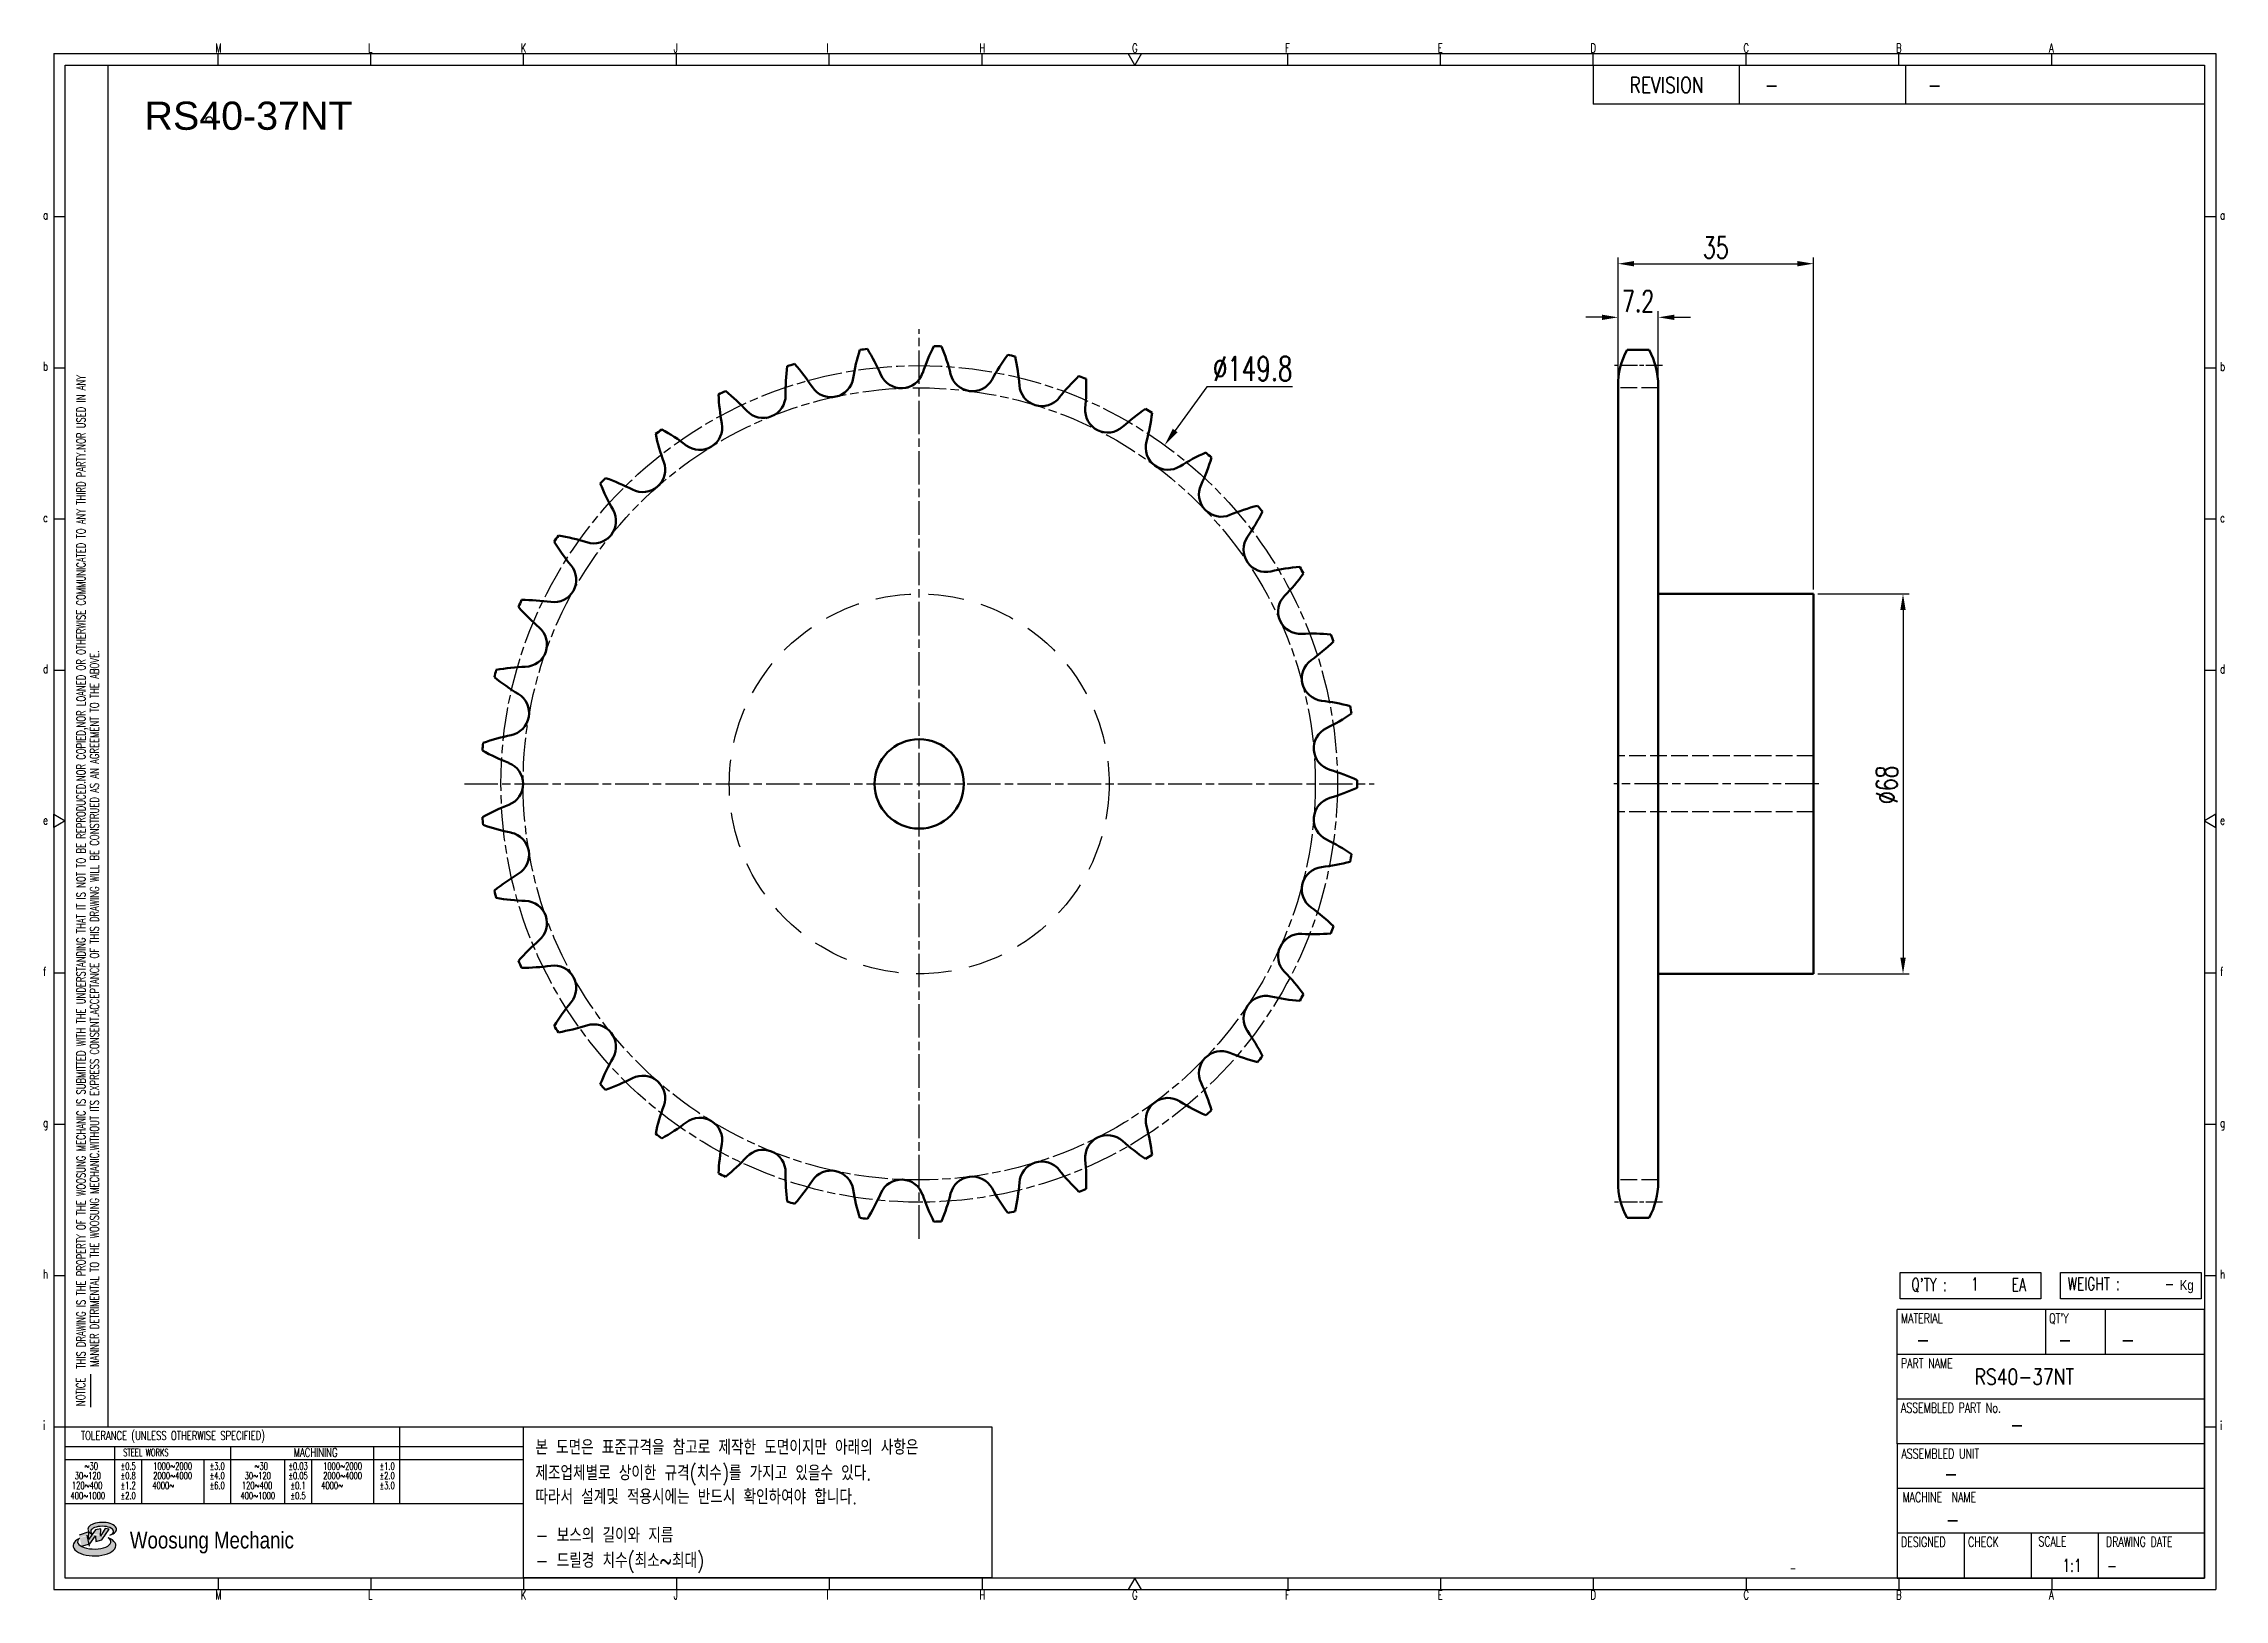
# Model space of a CAD drawing. Header units: millimetres. Extents: x 24041 to 24431, y 30 to 308.
import ezdxf
from ezdxf.enums import TextEntityAlignment as Align

# ---------------------------------------------------------------- set-up
doc = ezdxf.new("R2010")
doc.units = ezdxf.units.MM
for name, pattern in [('AM_ISO02W050', [7.5, 6, -1.5]), ('AM_ISO02W050x2', [3.75, 3, -0.75]), ('AM_ISO08W050', [18, 12, -1.5, 3, -1.5]), ('AM_ISO08W050x2', [9, 6, -0.75, 1.5, -0.75]), ('HIDDEN', [9.525, 6.35, -3.175])]:
    doc.linetypes.add(name, pattern=pattern)
for name, color, linetype, lineweight in [('AM_0N', 7, 'Continuous', 50), ('AM_3N', 6, 'AM_ISO02W050', 25), ('AM_7', 4, 'AM_ISO08W050', 25), ('AM_7N', 4, 'AM_ISO08W050', 25)]:
    doc.layers.add(name, color=color, linetype=linetype, lineweight=lineweight)
for name, color, linetype in [('HL', 2, 'HIDDEN'), ('S-DIM', 7, 'Continuous'), ('TITLE', 7, 'Continuous'), ('도면레이아웃', 7, 'Continuous')]:
    doc.layers.add(name, color=color, linetype=linetype)
doc.styles.add('HAN', font='ROMANS.shx', dxfattribs={"width": 0.7, "bigfont": 'whgtxt.shx'})
doc.styles.add('HKD_ST2', font='romans.shx', dxfattribs={"width": 0.7, "height": 4, "bigfont": '@extfont2.shx'})
doc.styles.add('HSG', font='SIMPLEX.shx', dxfattribs={"width": 0.7, "bigfont": 'HSG.shx'})
doc.styles.add('ROMANS', font='romans.shx', dxfattribs={"width": 0.7, "bigfont": 'whgtxt.shx'})
doc.styles.add('SLDTEXTSTYLE4', font='arial.ttf', dxfattribs={"width": 0.8})
doc.styles.get("Standard").update_dxf_attribs({"font": 'arial.ttf'})
doc.dimstyles.new('APP4', dxfattribs={"dimscale": 1.6, "dimtxt": 2.4, "dimasz": 1.8, "dimexe": 0.7, "dimexo": 0.5, "dimgap": 0.6, "dimtad": 1, "dimtoh": 1, "dimdec": 1, "dimrnd": 0.01, "dimzin": 9, "dimdsep": 46, "dimtxsty": 'HSG', "dimcen": 0, "dimclrd": 1, "dimclre": 1, "dimclrt": 256, "dimazin": 2, "dimtp": 1, "dimtm": 1, "dimtfac": 0.5, "dimtdec": 1, "dimtofl": 0, "dimtmove": 0, "dimatfit": 3, "dimfxl": 0, "dimtvp": 1, "dimtolj": 2, "dimlwd": -1, "dimlwe": -1, "dimarcsym": 0})
doc.dimstyles.new('APP8', dxfattribs={"dimscale": 1.8, "dimtxt": 2.4, "dimasz": 1.8, "dimexe": 0.7, "dimexo": 0.5, "dimgap": 0.6, "dimtad": 1, "dimtoh": 1, "dimdec": 1, "dimrnd": 0.01, "dimzin": 9, "dimdsep": 46, "dimtxsty": 'HSG', "dimcen": 0, "dimclrd": 1, "dimclre": 1, "dimclrt": 256, "dimazin": 2, "dimtp": 1, "dimtm": 1, "dimtfac": 0.5, "dimtdec": 1, "dimtofl": 0, "dimtmove": 0, "dimatfit": 3, "dimfxl": 0, "dimtvp": 1, "dimtolj": 2, "dimlwd": -1, "dimlwe": -1, "dimarcsym": 0})

# ---------------------------------------------------------------- blocks, each defined once
blk = doc.blocks.new('SUYWSHJH')
at = {"layer": '도면레이아웃'}
h = blk.add_hatch(color=10, dxfattribs=at)
h.paths.add_polyline_path([(1.544, 35.177), (1.554, 34.966), (1.779, 35.034), (2.054, 35.422), (1.908, 35.446), (1.728, 35.167), (1.741, 35.439), (1.547, 35.405), (1.292, 35.041), (1.295, 35.33), (0.943, 35.208), (1.03, 34.8), (1.336, 34.885)])
edge = h.paths.add_edge_path()
edge.add_ellipse((1.795, 35.421), major_axis=(-0.53, 0), ratio=0.487785, start_angle=122.36065, end_angle=403.39574)
edge.add_line((1.411, 35.244), (1.419, 35.261))
edge.add_ellipse((1.798, 35.344), major_axis=(-0.423, 0), ratio=0.444396, start_angle=131.58977, end_angle=386.19408, ccw=False)
edge = h.paths.add_edge_path()
edge.add_ellipse((1.512, 34.815), major_axis=(-0.793, 0), ratio=0.480113, start_angle=314.67633, end_angle=590.85213)
edge.add_ellipse((1.501, 34.958), major_axis=(-0.62, 0), ratio=0.43311, start_angle=331.7024, end_angle=574.42495, ccw=False)
for p, q in [((0, 90.118), (80.15, 90.118)), ((0, 90.118), (0, 33.191)), ((6.089, 89.693), (6.089, 90.118)), ((11.753, 89.693), (11.753, 90.118)), ((17.418, 89.693), (17.418, 90.118)), ((23.082, 89.693), (23.082, 90.118)), ((28.746, 89.693), (28.746, 90.118)), ((34.411, 89.693), (34.411, 90.118)), ((45.739, 89.693), (45.739, 90.118)), ((51.404, 89.693), (51.404, 90.118)), ((57.068, 89.693), (57.068, 90.118)), ((62.732, 89.693), (62.732, 90.118)), ((68.397, 89.693), (68.397, 90.118)), ((74.061, 89.693), (74.061, 90.118)), ((80.15, 90.118), (80.15, 33.191)), ((0, 84.085), (0.425, 84.085)), ((79.725, 84.085), (80.15, 84.085)), ((0, 78.478), (0.425, 78.478)), ((79.725, 78.478), (80.15, 78.478)), ((0, 72.87), (0.425, 72.87)), ((79.725, 72.87), (80.15, 72.87)), ((0, 67.262), (0.425, 67.262)), ((79.725, 67.262), (80.15, 67.262)), ((0, 56.047), (0.425, 56.047)), ((79.725, 56.047), (80.15, 56.047)), ((0, 50.439), (0.425, 50.439)), ((79.725, 50.439), (80.15, 50.439)), ((0, 44.832), (0.425, 44.832)), ((79.725, 44.832), (80.15, 44.832)), ((1.377, 39.947), (1.377, 41.174)), ((0, 39.224), (0.425, 39.224)), ((79.725, 39.224), (80.15, 39.224)), ((0, 33.191), (80.15, 33.191)), ((6.089, 33.616), (6.089, 33.191)), ((11.753, 33.616), (11.753, 33.191)), ((17.418, 33.616), (17.418, 33.191)), ((23.082, 33.616), (23.082, 33.191)), ((28.746, 33.616), (28.746, 33.191)), ((34.411, 33.616), (34.411, 33.191)), ((45.739, 33.616), (45.739, 33.191)), ((51.404, 33.616), (51.404, 33.191)), ((57.068, 33.616), (57.068, 33.191)), ((62.732, 33.616), (62.732, 33.191)), ((68.397, 33.616), (68.397, 33.191)), ((74.061, 33.616), (74.061, 33.191))]:
    blk.add_line(p, q)
at = {"color": 2}
for p, q in [((2.017, 39.224), (2.017, 89.693)), ((0.425, 39.224), (17.418, 39.224)), ((12.816, 39.224), (12.816, 36.382)), ((17.418, 33.616), (17.418, 39.224)), ((0.425, 38.487), (17.418, 38.487)), ((0.425, 38.012), (17.418, 38.012)), ((2.257, 38.487), (2.257, 36.382)), ((3.257, 38.012), (3.257, 36.382)), ((5.557, 38.012), (5.557, 36.382)), ((6.557, 38.5), (6.557, 36.382)), ((8.557, 38.012), (8.557, 36.382)), ((9.557, 38.026), (9.557, 36.382)), ((11.857, 38.487), (11.857, 36.382)), ((0.425, 36.382), (17.418, 36.382))]:
    blk.add_line(p, q, dxfattribs=at)
at = {"color": 6, "ltscale": 0.5}
for p, q in [((57.068, 89.693), (57.068, 88.246)), ((62.47, 89.693), (62.47, 88.246)), ((68.635, 89.693), (68.635, 88.246)), ((79.725, 88.246), (57.068, 88.246)), ((68.336, 38.59), (68.336, 43.563)), ((79.725, 43.563), (68.336, 43.563)), ((73.827, 43.563), (73.827, 41.905)), ((76.037, 43.563), (76.037, 41.905)), ((79.725, 38.59), (79.725, 43.563)), ((79.725, 41.905), (68.336, 41.905)), ((79.725, 40.248), (68.336, 40.248)), ((68.336, 38.59), (68.336, 33.616)), ((79.725, 38.59), (68.336, 38.59)), ((79.725, 33.616), (79.725, 38.59)), ((79.725, 36.932), (68.336, 36.932)), ((79.725, 35.274), (68.336, 35.274)), ((70.822, 33.616), (70.822, 35.274)), ((73.309, 33.616), (73.309, 35.274)), ((75.796, 33.616), (75.796, 35.274)), ((68.336, 33.616), (79.725, 33.616))]:
    blk.add_line(p, q, dxfattribs=at)
for points in [[(40.075, 89.693), (39.83, 90.118), (40.32, 90.118)], [(0.425, 89.693), (79.725, 89.693), (79.725, 33.616), (0.425, 33.616)], [(0.425, 61.679), (0, 61.433), (0, 61.924)], [(79.725, 61.679), (80.15, 61.433), (80.15, 61.924)], [(40.075, 33.616), (39.83, 33.191), (40.32, 33.191)]]:
    blk.add_lwpolyline(points, close=True)
at = {"layer": 'TITLE', "color": 20}
for p, q in [((68.449, 43.961), (68.449, 44.936)), ((68.449, 44.936), (73.654, 44.936)), ((73.654, 44.936), (73.654, 43.961)), ((74.39, 43.961), (74.39, 44.936)), ((74.39, 44.936), (79.595, 44.936)), ((79.595, 44.936), (79.595, 43.961)), ((73.654, 43.961), (68.449, 43.961)), ((79.595, 43.961), (74.39, 43.961))]:
    blk.add_line(p, q, dxfattribs=at)
at = {"layer": '도면레이아웃'}
for p, q in [((1.295, 35.33), (0.943, 35.208)), ((1.03, 34.8), (1.336, 34.885)), ((1.224, 35.208), (1.311, 34.8)), ((1.224, 35.208), (1.224, 35.208)), ((1.547, 35.405), (1.292, 35.041)), ((1.292, 35.041), (1.295, 35.33)), ((1.336, 34.885), (1.544, 35.177)), ((1.419, 35.261), (1.411, 35.244)), ((1.544, 35.177), (1.554, 34.966)), ((1.741, 35.439), (1.547, 35.405)), ((1.554, 34.966), (1.779, 35.034)), ((1.908, 35.446), (1.728, 35.167)), ((1.728, 35.167), (1.741, 35.439)), ((1.779, 35.034), (2.054, 35.422)), ((2.054, 35.422), (1.908, 35.446))]:
    blk.add_line(p, q, dxfattribs=at)
for centre, major_axis, ratio, start_param, end_param in [((1.795, 35.421), (-0.53, 0), 0.487785, 2.135596, 7.040584), ((1.512, 34.815), (-0.793, 0), 0.480113, 5.492138, 10.312315), ((1.501, 34.958), (-0.62, 0), 0.43311, 5.789299, 10.025607), ((1.798, 35.344), (-0.423, 0), 0.444396, 2.296675, 6.740358)]:
    blk.add_ellipse(centre, major_axis=major_axis, ratio=ratio, start_param=start_param, end_param=end_param, dxfattribs=at)
at = {"color": 4, "style": 'HKD_ST2', "width": 0.7}
for s, p in [('M', (5.988, 90.164)), ('L', (11.652, 90.164)), ('K', (17.316, 90.164)), ('J', (22.981, 90.164)), ('I', (28.645, 90.164)), ('H', (34.309, 90.164)), ('G', (39.974, 90.164)), ('F', (45.638, 90.164)), ('E', (51.302, 90.164)), ('D', (56.967, 90.164)), ('C', (62.631, 90.164)), ('B', (68.295, 90.164)), ('A', (73.96, 90.164)), ('a', (-0.395, 83.976)), ('a', (80.305, 83.97)), ('b', (-0.395, 78.368)), ('b', (80.305, 78.362)), ('c', (-0.395, 72.76)), ('c', (80.305, 72.754)), ('d', (-0.395, 67.153)), ('d', (80.305, 67.147)), ('e', (-0.395, 61.545)), ('e', (80.305, 61.539)), ('f', (-0.395, 55.937)), ('f', (80.305, 55.931)), ('g', (-0.395, 50.33)), ('g', (80.305, 50.324)), ('h', (-0.395, 44.722)), ('h', (80.305, 44.716)), ('i', (-0.395, 39.114)), ('i', (80.305, 39.108)), ('M', (5.988, 32.824)), ('L', (11.652, 32.824)), ('K', (17.316, 32.824)), ('J', (22.981, 32.824)), ('I', (28.645, 32.824)), ('H', (34.309, 32.824)), ('G', (39.974, 32.824)), ('F', (45.638, 32.824)), ('E', (51.302, 32.824)), ('D', (56.967, 32.824)), ('C', (62.631, 32.824)), ('B', (68.295, 32.824)), ('A', (73.96, 32.824))]:
    blk.add_text(s, height=0.326, dxfattribs=at).set_placement(p)
for s, height, style, width, p in [('REVISION', 0.5806, 'HAN', 0.8, (58.415, 88.664)), ('-', 0.581, 'HAN', 0.8, (63.426, 88.664)), ('-', 0.581, 'HAN', 0.8, (69.468, 88.664)), ("Q'TY : ", 0.4746, 'HKD_ST2', 0.7, (68.857, 44.253)), ('1', 0.475, 'HKD_ST2', 0.7, (71.071, 44.275)), ('EA', 0.4746, 'HKD_ST2', 0.7, (72.578, 44.253)), ('WEIGHT : ', 0.4746, 'HKD_ST2', 0.7, (74.65, 44.286)), ('-', 0.581, 'HAN', 0.8, (69.029, 42.157)), ('-', 0.581, 'HAN', 0.8, (74.289, 42.157)), ('-', 0.581, 'HAN', 0.8, (76.623, 42.157)), ('-', 0.581, 'HAN', 0.8, (72.515, 39.013)), ('-', 0.581, 'HAN', 0.8, (70.067, 37.189)), ('-', 0.581, 'HAN', 0.8, (70.126, 35.48)), ('1:1', 0.4746, 'HKD_ST2', 0.7, (74.458, 33.848)), ('-', 0.475, 'HKD_ST2', 0.7, (76.112, 33.837))]:
    blk.add_text(s, height=height, dxfattribs=dict(style=style, width=width)).set_placement(p)
at = {"color": 6, "style": 'HKD_ST2', "width": 0.7}
for s, p in [(' THIS DRAWING IS THE PROPERTY OF THE WOOSUNG MECHANIC IS SUBMITTED WITH THE UNDERSTANDING THAT IT IS NOT TO BE REPRODUCED.NOR COPIED,NOR LOANED OR OTHERWISE COMMUNICATED TO ANY THIRD PARTY.NOR USED IN ANY', (1.173, 41.217)), ('MANNER DETRIMENTAL TO THE WOOSUNG MECHANIC.WITHOUT ITS EXPRESS CONSENT.ACCEPTANCE OF THIS DRAWING WILL BE CONSTRUED AS AN AGREEMENT TO THE ABOVE.', (1.672, 41.447))]:
    blk.add_text(s, height=0.326266, rotation=90, dxfattribs=at).set_placement(p)
at = {"style": 'HKD_ST2', "width": 0.7}
blk.add_text('-', height=0.475, dxfattribs=at).set_placement((78.613, 44.286), align=Align.RIGHT)
at = {"color": 4, "style": 'HKD_ST2', "width": 0.7}
for s, height, p in [('MATERIAL', 0.3651, (68.474, 43.425)), ("QT'Y", 0.3651, (73.965, 43.425)), ('PART NAME', 0.3651, (68.474, 41.756)), ('ASSEMBLED PART No.', 0.36511, (68.474, 40.109)), ('ASSEMBLED UNIT', 0.36511, (68.49, 38.408)), ('MACHINE  NAME', 0.36511, (68.532, 36.794)), ('DESIGNED', 0.3651, (68.474, 35.136)), ('CHECK', 0.3651, (70.961, 35.136)), ('SCALE', 0.3651, (73.566, 35.153)), ('DRAWING DATE', 0.36511, (76.071, 35.141))]:
    blk.add_text(s, height=height, dxfattribs=at).set_placement(p, align=Align.TOP_LEFT)
at = {"style": 'HKD_ST2', "width": 0.7}
blk.add_text('NOTICE', height=0.3263, rotation=90, dxfattribs=at).set_placement((1.163, 39.988))
for s, height, style, width, p in [('TOLERANCE (UNLESS OTHERWISE SPECIFIED)', 0.32627, 'HKD_ST2', 0.7, (4.417, 38.896)), ('-', 0.326, 'ROMANS', 0.65, (64.469, 33.975))]:
    blk.add_text(s, height=height, dxfattribs=dict(style=style, width=width)).set_placement(p, align=Align.MIDDLE_CENTER)
at = {"color": 4, "style": 'HKD_ST2', "width": 0.7}
for s, height, p in [('STEEL WORKS', 0.26101, (3.416, 38.268)), ('MACHINING', 0.3263, (9.707, 38.27)), ('%%P0.5', 0.261, (2.757, 37.762)), ('%%P0.8', 0.261, (2.757, 37.411)), ('%%P3.0', 0.261, (6.057, 37.762)), ('%%P4.0', 0.261, (6.057, 37.411)), ('%%P0.03', 0.261, (9.057, 37.762)), ('%%P0.05', 0.261, (9.057, 37.411)), ('%%P1.0', 0.261, (12.357, 37.762)), ('%%P2.0', 0.261, (12.357, 37.411)), ('%%P1.2', 0.261, (2.757, 37.045)), ('%%P2.0', 0.261, (2.757, 36.67)), ('%%P6.0', 0.261, (6.057, 37.045)), ('%%P0.1', 0.261, (9.057, 37.045)), ('%%P0.5', 0.261, (9.057, 36.67)), ('%%P3.0', 0.261, (12.357, 37.045))]:
    blk.add_text(s, height=height, dxfattribs=at).set_placement(p, align=Align.MIDDLE)
for s, height, p in [('30%%126120', 0.261, (1.263, 37.411)), ('%%12630', 0.261, (1.389, 37.762)), ('2000%%1264000', 0.26101, (4.407, 37.411)), ('1000%%1262000', 0.26101, (4.407, 37.762)), ('30%%126120', 0.261, (7.563, 37.411)), ('%%12630', 0.261, (7.689, 37.762)), ('2000%%1264000', 0.26101, (10.707, 37.411)), ('1000%%1262000', 0.26101, (10.707, 37.762)), ('400%%1261000', 0.26101, (1.263, 36.67)), ('120%%126400', 0.26101, (1.237, 37.045)), ('4000%%126', 0.261, (4.061, 37.045)), ('400%%1261000', 0.26101, (7.563, 36.67)), ('120%%126400', 0.26101, (7.537, 37.045)), ('4000%%126', 0.261, (10.321, 37.045))]:
    blk.add_text(s, height=height, dxfattribs=at).set_placement(p, align=Align.MIDDLE_CENTER)
at = {"color": 1, "style": 'SLDTEXTSTYLE4', "width": 0.8}
blk.add_text('Woosung Mechanic', height=0.61957, dxfattribs=at).set_placement((2.822, 34.711))
at = {"layer": 'TITLE', "width": 0.8}
blk.add_text('Kg', height=0.3789, dxfattribs=at).set_placement((78.807, 44.286))
blk = doc.blocks.new('*D2')
at = {"layer": 'Defpoints', "color": 0, "transparency": 16777216}
for p in [(24241.7, 236.5), (24153.86, 115.22)]:
    blk.add_point(p, dxfattribs=at)
at = {"layer": 'S-DIM', "color": 1, "transparency": 16777216}
for p, q in [((24249.27, 246.96), (24243.6, 239.13)), ((24264.61, 246.96), (24249.27, 246.96))]:
    blk.add_line(p, q, dxfattribs=at)
blk.add_solid([(24243.17, 239.44), (24244.04, 238.81), (24241.7, 236.5)], dxfattribs=at)
at = {"layer": 'S-DIM', "transparency": 16777216, "insert": (24257.48, 250.2), "char_height": 4.32, "attachment_point": 5, "style": 'HSG'}
blk.add_mtext('\\A2;∅149.8', dxfattribs=at)
blk = doc.blocks.new('*D3')
at = {"layer": 'Defpoints', "color": 0, "transparency": 16777216}
for p in [(24330.08, 259.38), (24322.88, 246.76), (24330.08, 246.76)]:
    blk.add_point(p, dxfattribs=at)
at = {"layer": 'S-DIM', "color": 1, "transparency": 16777216}
for p, q in [((24320, 259.38), (24317.12, 259.38)), ((24322.88, 247.56), (24322.88, 260.5)), ((24330.08, 247.56), (24330.08, 260.5)), ((24332.96, 259.38), (24335.84, 259.38))]:
    blk.add_line(p, q, dxfattribs=at)
for points in [[(24320, 259.86), (24320, 258.9), (24322.88, 259.38)], [(24332.96, 259.86), (24332.96, 258.9), (24330.08, 259.38)]]:
    blk.add_solid(points, dxfattribs=at)
at = {"layer": 'S-DIM', "transparency": 16777216, "insert": (24326.48, 262.26), "char_height": 3.84, "attachment_point": 5, "style": 'HSG'}
blk.add_mtext('\\A2;7.2', dxfattribs=at)
blk = doc.blocks.new('*D4')
at = {"layer": 'Defpoints', "color": 0, "transparency": 16777216}
for p in [(24357.88, 268.98), (24322.88, 246.76), (24357.88, 209.86)]:
    blk.add_point(p, dxfattribs=at)
at = {"layer": 'S-DIM', "color": 1, "transparency": 16777216}
for p, q in [((24322.88, 247.56), (24322.88, 270.1)), ((24357.88, 210.66), (24357.88, 270.1)), ((24325.76, 268.98), (24355, 268.98))]:
    blk.add_line(p, q, dxfattribs=at)
for points in [[(24325.76, 269.46), (24325.76, 268.5), (24322.88, 268.98)], [(24355, 269.46), (24355, 268.5), (24357.88, 268.98)]]:
    blk.add_solid(points, dxfattribs=at)
at = {"layer": 'S-DIM', "transparency": 16777216, "insert": (24340.38, 271.86), "char_height": 3.84, "attachment_point": 5, "style": 'HSG'}
blk.add_mtext('\\A2;35', dxfattribs=at)
blk = doc.blocks.new('*D5')
at = {"layer": 'Defpoints', "color": 0, "transparency": 16777216}
for p in [(24357.88, 209.86), (24357.88, 141.86), (24373.9, 141.86)]:
    blk.add_point(p, dxfattribs=at)
at = {"layer": 'S-DIM', "color": 1, "transparency": 16777216}
for p, q in [((24358.68, 209.86), (24375.02, 209.86)), ((24373.9, 206.98), (24373.9, 144.74)), ((24358.68, 141.86), (24375.02, 141.86))]:
    blk.add_line(p, q, dxfattribs=at)
for points in [[(24373.42, 206.98), (24374.38, 206.98), (24373.9, 209.86)], [(24373.42, 144.74), (24374.38, 144.74), (24373.9, 141.86)]]:
    blk.add_solid(points, dxfattribs=at)
at = {"layer": 'S-DIM', "transparency": 16777216, "insert": (24371.02, 175.71), "char_height": 3.84, "attachment_point": 5, "rotation": 90, "style": 'HSG'}
blk.add_mtext('\\A2;%%c68', dxfattribs=at)

msp = doc.modelspace()

# ---------------------------------------------------------------- linework, layer by layer
at = {"color": 4}
msp.add_lwpolyline([(24126.96, 60.79), (24210.81, 60.79), (24210.81, 33.71), (24126.96, 33.71)], close=True, dxfattribs=at)
msp.add_circle((24070.69, 294.71), 0.583)
at = {"layer": 'AM_0N'}
for p, q in [((24324.5, 253.54), (24328.47, 253.54)), ((24322.88, 247.14), (24322.88, 104.58)), ((24330.08, 247.14), (24330.08, 104.58)), ((24330.08, 209.86), (24357.88, 209.86)), ((24357.88, 209.86), (24357.88, 141.86)), ((24330.08, 141.86), (24357.88, 141.86)), ((24324.5, 98.18), (24328.47, 98.18))]:
    msp.add_line(p, q, dxfattribs=at)
msp.add_circle((24197.78, 175.86), 8, dxfattribs=at)
for centre, radius, start, end in [((24233.63, 237.44), 37.21, 153.1638, 161.2162), ((24197.78, 175.86), 78.42, 87.0694, 88.0657), ((24167.29, 240.26), 37.21, 13.9189, 21.9713), ((24211.07, 245.86), 37.21, 172.6233, 180.6757), ((24197.78, 175.86), 78.42, 106.5289, 107.5252), ((24147.58, 226.42), 37.21, 33.3784, 41.4308), ((24222.7, 242.61), 37.21, 162.8936, 170.9459), ((24197.78, 175.86), 78.42, 96.7992, 97.7954), ((24156.84, 234.18), 37.21, 23.6486, 31.701), ((24243.52, 230.49), 37.21, 143.4341, 151.4865), ((24197.78, 175.86), 78.42, 77.3397, 78.336), ((24178.61, 244.48), 37.21, 4.1892, 12.2416), ((24336.38, 247.14), 13.5, 151.7009, 180), ((24316.58, 247.14), 13.5, 0, 28.2991), ((24197.78, 175.86), 78.42, 116.2586, 117.2549), ((24139.75, 217.21), 37.21, 43.1081, 51.1605), ((24182, 249.1), 4.01, 213.3784, 350.9459), ((24194.6, 250.71), 4.01, 203.6486, 341.2162), ((24207.3, 250.17), 4.01, 193.9189, 331.4865), ((24219.72, 247.5), 4.01, 184.1892, 321.7568), ((24252.09, 221.98), 37.21, 133.7044, 141.7568), ((24197.78, 175.86), 78.42, 67.61, 68.6062), ((24190.48, 246.74), 37.21, 354.4595, 2.5119), ((24199.04, 247.1), 37.21, 182.353, 190.4054), ((24169.85, 245.38), 4.01, 223.1081, 0.6757), ((24231.51, 242.76), 4.01, 174.4595, 312.027), ((24259.11, 212.14), 37.21, 123.9746, 132.027), ((24197.78, 175.86), 78.42, 57.8802, 58.8765), ((24202.56, 246.95), 37.21, 344.7297, 352.7821), ((24197.78, 175.86), 78.42, 125.9884, 126.9846), ((24186.99, 246.29), 37.21, 192.0827, 200.1351), ((24133.6, 206.81), 37.21, 52.8378, 60.8902), ((24158.5, 239.66), 4.01, 232.8378, 10.4054), ((24242.33, 236.1), 4.01, 164.7297, 302.2973), ((24264.35, 201.25), 37.21, 114.2449, 122.2973), ((24214.51, 245.12), 37.21, 335, 343.0524), ((24197.78, 175.86), 78.42, 48.1505, 49.1468), ((24197.78, 175.86), 78.42, 135.7181, 136.7143), ((24129.3, 195.51), 37.21, 62.5676, 70.62), ((24148.29, 232.1), 4.01, 242.5676, 20.1351), ((24175.24, 243.45), 37.21, 201.8125, 209.8649), ((24251.87, 227.7), 4.01, 155, 292.5676), ((24139.49, 222.93), 4.01, 252.2973, 29.8649), ((24267.69, 189.64), 37.21, 104.5152, 112.5676), ((24225.97, 241.3), 37.21, 325.2703, 333.3227), ((24197.78, 175.86), 78.42, 38.4208, 39.4171), ((24197.78, 175.86), 78.42, 145.4478, 146.4441), ((24164.14, 238.67), 37.21, 211.5422, 219.5946), ((24126.96, 183.66), 37.21, 72.2973, 80.3497), ((24259.85, 217.81), 4.01, 145.2703, 282.8378), ((24132.38, 212.4), 4.01, 262.027, 39.5946), ((24269.01, 177.62), 37.21, 94.7854, 102.8378), ((24236.63, 235.59), 37.21, 315.5405, 323.5929), ((24197.78, 175.86), 78.42, 28.6911, 29.6873), ((24197.78, 175.86), 78.42, 155.1775, 156.1738), ((24154.01, 232.08), 37.21, 221.2719, 229.3243), ((24126.66, 171.58), 37.21, 82.027, 90.0794), ((24266.05, 206.72), 4.01, 135.5405, 273.1081), ((24127.14, 200.82), 4.01, 271.7568, 49.3243), ((24268.28, 165.56), 37.21, 85.0557, 93.1081), ((24246.16, 228.17), 37.21, 305.8108, 313.8632), ((24197.78, 175.86), 78.42, 18.9613, 19.9576), ((24197.78, 175.86), 78.42, 164.9073, 165.9035), ((24128.41, 159.62), 37.21, 91.7568, 99.8091), ((24270.28, 194.74), 4.01, 125.8108, 263.3784), ((24145.14, 223.88), 37.21, 231.0017, 239.0541), ((24123.94, 188.52), 4.01, 281.4865, 59.0541), ((24265.53, 153.79), 37.21, 75.326, 83.3784), ((24254.31, 219.24), 37.21, 296.0811, 304.1335), ((24197.78, 175.86), 78.42, 9.2316, 10.2279), ((24132.15, 148.13), 37.21, 101.4865, 109.5389), ((24272.43, 182.22), 4.01, 116.0811, 253.6486), ((24197.78, 175.86), 78.42, 174.637, 175.6333), ((24137.78, 214.29), 37.21, 240.7314, 248.7838), ((24122.86, 175.86), 4.01, 291.2162, 68.7838), ((24260.82, 142.66), 37.21, 65.5963, 73.6486), ((24197.78, 175.86), 78.42, 359.5019, 0.4981), ((24137.78, 137.44), 37.21, 111.2162, 119.2686), ((24272.43, 169.51), 4.01, 106.3514, 243.9189), ((24260.82, 209.06), 37.21, 286.3514, 294.4037), ((24197.78, 175.86), 78.42, 184.3667, 185.363), ((24132.15, 203.6), 37.21, 250.4611, 258.5135), ((24123.94, 163.2), 4.01, 300.9459, 78.5135), ((24254.31, 132.49), 37.21, 55.8665, 63.9189), ((24270.28, 156.99), 4.01, 96.6216, 234.1892), ((24265.53, 197.93), 37.21, 276.6216, 284.674), ((24197.78, 175.86), 78.42, 349.7721, 350.7684), ((24145.14, 127.85), 37.21, 120.9459, 128.9983), ((24197.78, 175.86), 78.42, 194.0965, 195.0927), ((24128.41, 192.11), 37.21, 260.1909, 268.2432), ((24127.14, 150.9), 4.01, 310.6757, 88.2432), ((24246.16, 123.56), 37.21, 46.1368, 54.1892), ((24266.05, 145), 4.01, 86.8919, 224.4595), ((24268.28, 186.16), 37.21, 266.8919, 274.9443), ((24197.78, 175.86), 78.42, 340.0424, 341.0387), ((24154.01, 119.64), 37.21, 130.6757, 138.7281), ((24197.78, 175.86), 78.42, 203.8262, 204.8225), ((24126.66, 180.15), 37.21, 269.9206, 277.973), ((24132.38, 139.33), 4.01, 320.4054, 97.973), ((24236.63, 116.13), 37.21, 36.4071, 44.4595), ((24164.14, 113.05), 37.21, 140.4054, 148.4578), ((24259.85, 133.91), 4.01, 77.1622, 214.7297), ((24269.01, 174.1), 37.21, 257.1622, 265.2146), ((24197.78, 175.86), 78.42, 330.3127, 331.3089), ((24139.49, 128.8), 4.01, 330.1351, 107.7027), ((24197.78, 175.86), 78.42, 213.5559, 214.5522), ((24126.96, 168.07), 37.21, 279.6503, 287.7027), ((24225.97, 110.43), 37.21, 26.6773, 34.7297), ((24175.24, 108.27), 37.21, 150.1351, 158.1875), ((24251.87, 124.02), 4.01, 67.4324, 205), ((24267.69, 162.09), 37.21, 247.4324, 255.4848), ((24197.78, 175.86), 78.42, 320.5829, 321.5792), ((24197.78, 175.86), 78.42, 223.2857, 224.2819), ((24129.3, 156.21), 37.21, 289.38, 297.4324), ((24148.29, 119.62), 4.01, 339.8649, 117.4324), ((24214.51, 106.6), 37.21, 16.9476, 25), ((24186.99, 105.44), 37.21, 159.8649, 167.9173), ((24242.33, 115.63), 4.01, 57.7027, 195.2703), ((24264.35, 150.47), 37.21, 237.7027, 245.7551), ((24197.78, 175.86), 78.42, 310.8532, 311.8495), ((24197.78, 175.86), 78.42, 233.0154, 234.0116), ((24133.6, 144.92), 37.21, 299.1098, 307.1622), ((24158.5, 112.07), 4.01, 349.5946, 127.1622), ((24202.56, 104.77), 37.21, 7.2179, 15.2703), ((24199.04, 104.62), 37.21, 169.5946, 177.647), ((24169.85, 106.35), 4.01, 359.3243, 136.8919), ((24231.51, 108.97), 4.01, 47.973, 185.5405), ((24259.11, 139.59), 37.21, 227.973, 236.0254), ((24197.78, 175.86), 78.42, 301.1235, 302.1198), ((24197.78, 175.86), 78.42, 242.7451, 243.7414), ((24139.75, 134.52), 37.21, 308.8395, 316.8919), ((24211.07, 105.86), 37.21, 179.3243, 187.3767), ((24182, 102.63), 4.01, 9.0541, 146.6216), ((24207.3, 101.55), 4.01, 28.5135, 166.0811), ((24219.72, 104.23), 4.01, 38.2432, 175.8108), ((24252.09, 129.75), 37.21, 218.2432, 226.2956), ((24190.48, 104.99), 37.21, 357.4881, 5.5405), ((24147.58, 125.31), 37.21, 318.5692, 326.6216), ((24222.7, 109.11), 37.21, 189.0541, 197.1064), ((24156.84, 117.55), 37.21, 328.299, 336.3514), ((24194.6, 101.01), 4.01, 18.7838, 156.3514), ((24233.63, 114.29), 37.21, 198.7838, 206.8362), ((24167.29, 111.47), 37.21, 338.0287, 346.0811), ((24243.52, 121.23), 37.21, 208.5135, 216.5659), ((24178.61, 107.24), 37.21, 347.7584, 355.8108), ((24197.78, 175.86), 78.42, 291.3938, 292.39), ((24336.38, 104.58), 13.5, 180, 208.2991), ((24316.58, 104.58), 13.5, 331.7009, 0), ((24197.78, 175.86), 78.42, 252.4748, 253.4711), ((24197.78, 175.86), 78.42, 262.2046, 263.2008), ((24197.78, 175.86), 78.42, 281.664, 282.6603), ((24197.78, 175.86), 78.42, 271.9343, 272.9306)]:
    msp.add_arc(centre, radius, start, end, dxfattribs=at)
at = {"layer": 'AM_3N', "linetype": 'AM_ISO02W050x2'}
for p, q in [((24330.08, 246.76), (24322.88, 246.76)), ((24330.08, 104.96), (24322.88, 104.96))]:
    msp.add_line(p, q, dxfattribs=at)
at = {"layer": 'AM_3N', "color": 2, "linetype": 'AM_ISO02W050x2'}
for p, q in [((24357.88, 180.86), (24322.88, 180.86)), ((24357.88, 170.86), (24322.88, 170.86))]:
    msp.add_line(p, q, dxfattribs=at)
at = {"layer": 'AM_7', "linetype": 'AM_ISO08W050x2'}
for p, q in [((24197.78, 94.45), (24197.78, 257.28)), ((24116.36, 175.86), (24279.2, 175.86)), ((24358.82, 175.86), (24322.12, 175.86))]:
    msp.add_line(p, q, dxfattribs=at)
for radius in [74.88, 70.9]:
    msp.add_circle((24197.78, 175.86), radius, dxfattribs=at)
at = {"layer": 'AM_7N', "linetype": 'AM_ISO08W050x2', "ltscale": 0.5}
for p, q in [((24330.85, 250.74), (24322.12, 250.74)), ((24330.85, 100.99), (24322.12, 100.99))]:
    msp.add_line(p, q, dxfattribs=at)
at = {"layer": 'HL'}
msp.add_circle((24197.78, 175.86), 34, dxfattribs=at)

# ---------------------------------------------------------------- block references
at = {"xscale": 4.829449391217032, "yscale": 4.829449391217032, "zscale": 4.829449391217032}
msp.add_blockref('SUYWSHJH', (24042.85, -128.64), dxfattribs=at)

# ---------------------------------------------------------------- texts
at = {"color": 2}
msp.add_text('RS40-37NT', height=5.046, dxfattribs=at).set_placement((24059.11, 292.95))
at = {"style": 'HAN', "width": 0.8}
msp.add_text('RS40-37NT', height=2.804, dxfattribs=at).set_placement((24386.74, 68.33))
at = {"color": 4, "style": 'HAN', "width": 0.8}
for s, p in [('본 도면은 표준규격을 참고로 제작한 도면이지만 아래의 사항은', (24129.07, 55.78)), ('제조업체별로 상이한 규격(치수)를 가지고 있을수 있다.', (24129.07, 51.18)), ('따라서 설계및 적용시에는 반드시 확인하여야 합니다.', (24129.07, 46.91)), ('- 보스의 길이와 지름', (24129.07, 40.03)), ('- 드릴경 치수(최소~최대)', (24129.07, 35.51))]:
    msp.add_text(s, height=2.6531, dxfattribs=at).set_placement(p)

# ---------------------------------------------------------------- dimensions: what is measured, and where the dimension line sits
at = {"layer": 'S-DIM'}
dim = msp.add_linear_dim(base=(24357.88, 268.98), p1=(24322.88, 246.76), p2=(24357.88, 209.86), dimstyle='APP4', dxfattribs=at)
dim.commit()
dim.dimension.update_dxf_attribs({"geometry": '*D4', "text_midpoint": (24340.38, 271.86)})
dim = msp.add_linear_dim(base=(24330.08, 259.38), p1=(24322.88, 246.76), p2=(24330.08, 246.76), dimstyle='APP4', dxfattribs=at)
dim.commit()
dim.dimension.update_dxf_attribs({"geometry": '*D3', "text_midpoint": (24326.48, 259.38), "dimtype": 128})
at = {"layer": 'S-DIM', "color": 3}
dim = msp.add_diameter_dim_2p(p1=(24153.859, 115.2211), p2=(24241.7034, 236.5039), dimstyle='APP8', dxfattribs=at)
dim.commit()
dim.dimension.update_dxf_attribs({"geometry": '*D2', "text_midpoint": (24257.4819, 246.9561), "dimtype": 131})
at = {"layer": 'S-DIM'}
dim = msp.add_linear_dim(base=(24373.9, 141.86), p1=(24357.88, 209.86), p2=(24357.88, 141.86), angle=90, text='%%c<>', dimstyle='APP4', dxfattribs=at)
dim.commit()
dim.dimension.update_dxf_attribs({"geometry": '*D5', "text_midpoint": (24373.9, 175.71), "dimtype": 128})

doc.saveas('drawing.dxf')
